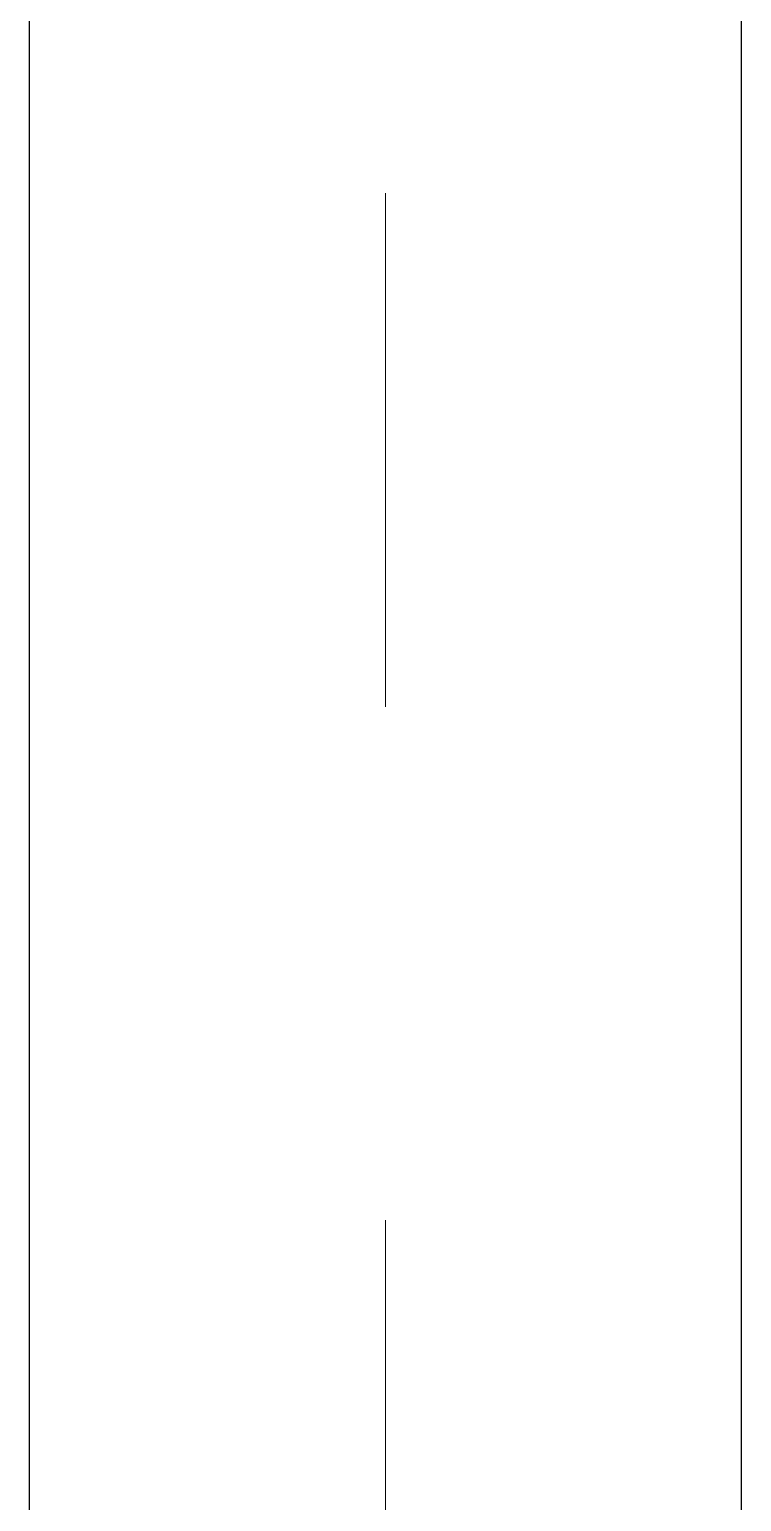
# Model space of a CAD drawing. Extents: x 16296660632 to 16296678186, y -37409619871 to -37409616409.
# Drawn here: x 16296676291.39 to 16296676313.39, y -37409617575.16 to -37409617529.66 of the extents above; entities that cross this region are included whole.
import ezdxf

# ---------------------------------------------------------------- set-up
doc = ezdxf.new("R2010")
doc.units = 0
doc.header["$LTSCALE"] = 10
doc.header["$MEASUREMENT"] = 0
doc.linetypes.add('CENTER2', pattern=[28.575, 19.05, -3.175, 3.175, -3.175])
doc.layers.get('0').update_dxf_attribs({"linetype": 'CONTINUOUS'})
doc.layers.add('Cneter', color=1, linetype='CENTER2', lineweight=13)

msp = doc.modelspace()

# ---------------------------------------------------------------- linework, layer by layer
at = {"ltscale": 0.5}
for p, q in [((16296676291.391911, -37409617619.755272), (16296676291.391911, -37409617320.805267)), ((16296676291.391911, -37409617619.755272), (16296676291.391911, -37409617320.805267)), ((16296676313.391911, -37409617619.755272), (16296676313.391911, -37409617320.805267)), ((16296676313.391911, -37409617619.755272), (16296676313.391911, -37409617320.805267))]:
    msp.add_line(p, q, dxfattribs=at)
at = {"layer": 'Cneter', "lineweight": 5, "ltscale": 0.5}
msp.add_line((16296676302.391911, -37409616566.340027), (16296676302.391911, -37409617650.434242), dxfattribs=at)

doc.saveas('drawing.dxf')
